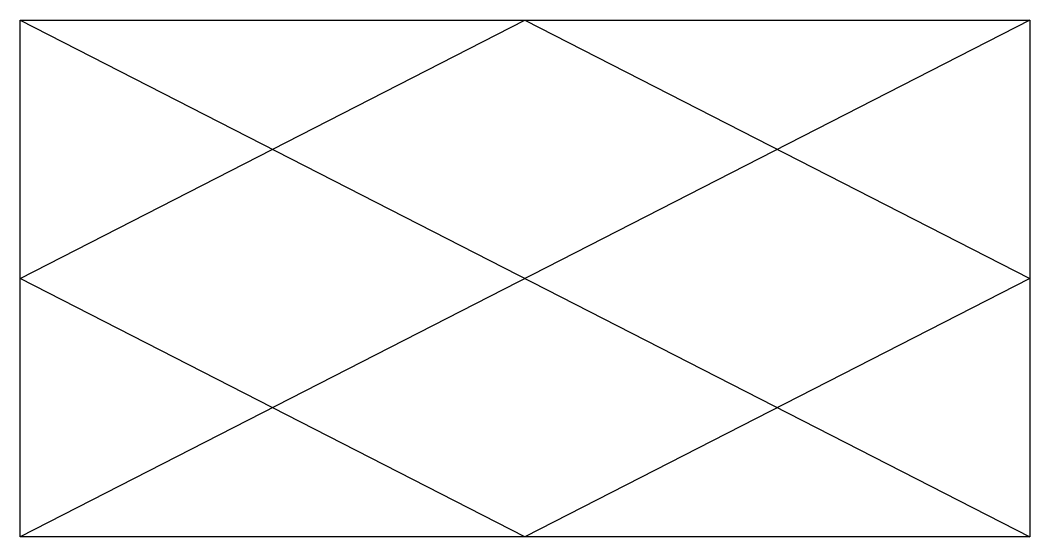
# Model space of a CAD drawing. Header units: inches. Extents: x -4.7 to 16.2, y 46 to 56.7.
import ezdxf

# ---------------------------------------------------------------- set-up
doc = ezdxf.new("R2010")
doc.units = ezdxf.units.IN
doc.header["$MEASUREMENT"] = 0

msp = doc.modelspace()

# ---------------------------------------------------------------- linework, layer by layer
at = {"color": 6}
for p, q in [((-4.686, 56.669), (16.188, 45.991)), ((16.188, 56.669), (-4.686, 45.991)), ((-4.686, 51.33), (5.751, 56.669)), ((5.751, 56.669), (16.188, 51.33)), ((5.751, 45.991), (-4.686, 51.33)), ((16.188, 51.33), (5.751, 45.991))]:
    msp.add_line(p, q, dxfattribs=at)
msp.add_lwpolyline([(-4.686, 56.669), (16.188, 56.669), (16.188, 45.991), (-4.686, 45.991)], close=True, dxfattribs=at)

doc.saveas('drawing.dxf')
